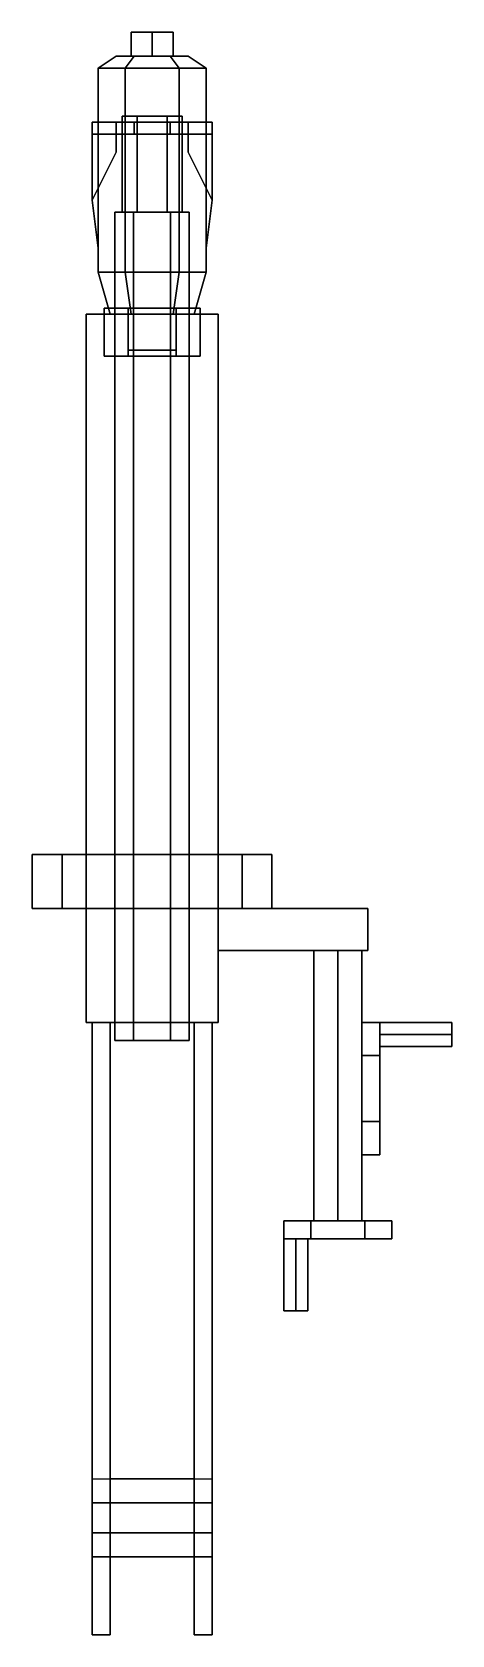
# Model space of a CAD drawing. Extents: x -0.2 to 0.5, y -1.26 to 1.41.
import ezdxf

# ---------------------------------------------------------------- set-up
doc = ezdxf.new("R2010")
doc.units = 0
doc.layers.add('SLEEVE', color=5, linetype='CONTINUOUS')

msp = doc.modelspace()

# ---------------------------------------------------------------- linework, layer by layer
at = {"layer": 'SLEEVE'}
for points in [[(0, 1.41, 0.215), (-0.035, 1.41, 0.18), (-0.035, 1.37, 0.18), (0, 1.37, 0.215)], [(-0.035, 1.41, 0.18), (0, 1.41, 0.145), (0, 1.37, 0.145), (-0.035, 1.37, 0.18)], [(0.035, 1.41, 0.18), (0, 1.41, 0.145), (-0.035, 1.41, 0.18), (0, 1.41, 0.215)], [(0.035, 1.41, 0.18), (0, 1.41, 0.215), (0, 1.37, 0.215), (0.035, 1.37, 0.18)], [(0, 1.41, 0.145), (0.035, 1.41, 0.18), (0.035, 1.37, 0.18), (0, 1.37, 0.145)], [(-0.045, 1.35, 0.0921), (-0.09, 1.35, 0.17), (-0.06, 1.37, 0.17), (-0.03, 1.37, 0.118)], [(-0.09, 1.35, 0.17), (-0.045, 1.35, 0.2479), (-0.03, 1.37, 0.222), (-0.06, 1.37, 0.17)], [(-0.03, 1.37, 0.222), (0.03, 1.37, 0.222), (0.06, 1.37, 0.17), (-0.06, 1.37, 0.17)], [(-0.06, 1.37, 0.17), (0.06, 1.37, 0.17), (0.03, 1.37, 0.118), (-0.03, 1.37, 0.118)], [(0.045, 1.35, 0.0921), (-0.045, 1.35, 0.0921), (-0.03, 1.37, 0.118), (0.03, 1.37, 0.118)], [(-0.045, 1.35, 0.2479), (0.045, 1.35, 0.2479), (0.03, 1.37, 0.222), (-0.03, 1.37, 0.222)], [(0.09, 1.35, 0.17), (0.045, 1.35, 0.0921), (0.03, 1.37, 0.118), (0.06, 1.37, 0.17)], [(0.045, 1.35, 0.2479), (0.09, 1.35, 0.17), (0.06, 1.37, 0.17), (0.03, 1.37, 0.222)], [(-0.045, 1.35, 0.2479), (-0.09, 1.35, 0.17), (-0.09, 1.01, 0.17), (-0.045, 1.01, 0.2479)], [(-0.09, 1.35, 0.17), (-0.045, 1.35, 0.0921), (-0.045, 1.01, 0.0921), (-0.09, 1.01, 0.17)], [(0.045, 1.35, 0.2479), (-0.045, 1.35, 0.2479), (-0.045, 1.01, 0.2479), (0.045, 1.01, 0.2479)], [(-0.045, 1.35, 0.0921), (0.045, 1.35, 0.0921), (0.045, 1.01, 0.0921), (-0.045, 1.01, 0.0921)], [(0.09, 1.35, 0.17), (0.045, 1.35, 0.2479), (0.045, 1.01, 0.2479), (0.09, 1.01, 0.17)], [(0.045, 1.35, 0.0921), (0.09, 1.35, 0.17), (0.09, 1.01, 0.17), (0.045, 1.01, 0.0921)], [(0.1, 1.26, 0.33), (0.09, 1.26, 0.17), (-0.09, 1.26, 0.17), (-0.1, 1.26, 0.33)], [(0.06, 1.26, 0.52), (0.1, 1.26, 0.33), (-0.1, 1.26, 0.33), (-0.06, 1.26, 0.52)], [(-0.1, 1.26, 0.33), (-0.1, 1.13, 0.33), (-0.09, 1.05, 0.17), (-0.09, 1.26, 0.17)], [(-0.1, 1.26, 0.33), (-0.1, 1.13, 0.33), (-0.06, 1.21, 0.52), (-0.06, 1.26, 0.52)], [(-0.06, 1.26, 0.52), (-0.06, 1.21, 0.52), (-0.1, 1.13, 0.33), (-0.1, 1.26, 0.33)], [(0.09, 1.26, 0.17), (0.09, 1.24, 0.17), (-0.09, 1.24, 0.17), (-0.09, 1.26, 0.17)], [(-0.06, 1.26, 0.52), (-0.06, 1.24, 0.52), (-0.03, 1.24, 0.57), (-0.03, 1.26, 0.57)], [(0.03, 1.26, 0.57), (0.06, 1.26, 0.52), (-0.06, 1.26, 0.52), (-0.03, 1.26, 0.57)], [(-0.025, 1.27, 0.5633), (-0.05, 1.27, 0.52), (-0.05, 1.11, 0.52), (-0.025, 1.11, 0.5633)], [(-0.05, 1.27, 0.52), (-0.025, 1.27, 0.4767), (-0.025, 1.11, 0.4767), (-0.05, 1.11, 0.52)], [(0.05, 1.27, 0.52), (-0.05, 1.27, 0.52), (-0.025, 1.27, 0.5633), (0.025, 1.27, 0.5633)], [(0.025, 1.27, 0.4767), (-0.025, 1.27, 0.4767), (-0.05, 1.27, 0.52), (0.05, 1.27, 0.52)], [(-0.03, 1.26, 0.57), (-0.03, 1.24, 0.57), (0.03, 1.24, 0.57), (0.03, 1.26, 0.57)], [(0.025, 1.27, 0.5633), (-0.025, 1.27, 0.5633), (-0.025, 1.11, 0.5633), (0.025, 1.11, 0.5633)], [(-0.025, 1.27, 0.4767), (0.025, 1.27, 0.4767), (0.025, 1.11, 0.4767), (-0.025, 1.11, 0.4767)], [(0.05, 1.27, 0.52), (0.025, 1.27, 0.5633), (0.025, 1.11, 0.5633), (0.05, 1.11, 0.52)], [(0.025, 1.27, 0.4767), (0.05, 1.27, 0.52), (0.05, 1.11, 0.52), (0.025, 1.11, 0.4767)], [(0.03, 1.24, 0.57), (0.06, 1.24, 0.52), (0.06, 1.26, 0.52), (0.03, 1.26, 0.57)], [(0.1, 1.26, 0.33), (0.1, 1.13, 0.33), (0.06, 1.21, 0.52), (0.06, 1.26, 0.52)], [(0.06, 1.26, 0.52), (0.06, 1.21, 0.52), (0.1, 1.13, 0.33), (0.1, 1.26, 0.33)], [(0.09, 1.26, 0.17), (0.09, 1.05, 0.17), (0.1, 1.13, 0.33), (0.1, 1.26, 0.33)], [(-0.1, 1.24, 0.33), (-0.09, 1.24, 0.17), (0.09, 1.24, 0.17), (0.1, 1.24, 0.33)], [(-0.06, 1.24, 0.52), (-0.1, 1.24, 0.33), (0.1, 1.24, 0.33), (0.06, 1.24, 0.52)], [(-0.09, 1.24, 0.17), (-0.09, 1.05, 0.17), (-0.1, 1.13, 0.33), (-0.1, 1.24, 0.33)], [(-0.03, 1.24, 0.57), (-0.06, 1.24, 0.52), (0.06, 1.24, 0.52), (0.03, 1.24, 0.57)], [(0.1, 1.24, 0.33), (0.1, 1.13, 0.33), (0.09, 1.05, 0.17), (0.09, 1.24, 0.17)], [(-0.031, 1.11, 0.5837), (-0.062, 1.11, 0.53), (-0.062, -0.27, 0.53), (-0.031, -0.27, 0.5837)], [(-0.062, 1.11, 0.53), (-0.031, 1.11, 0.4763), (-0.031, -0.27, 0.4763), (-0.062, -0.27, 0.53)], [(0.062, 1.11, 0.53), (-0.062, 1.11, 0.53), (-0.031, 1.11, 0.5837), (0.031, 1.11, 0.5837)], [(0.031, 1.11, 0.4763), (-0.031, 1.11, 0.4763), (-0.062, 1.11, 0.53), (0.062, 1.11, 0.53)], [(0.031, 1.11, 0.5837), (-0.031, 1.11, 0.5837), (-0.031, -0.27, 0.5837), (0.031, -0.27, 0.5837)], [(-0.031, 1.11, 0.4763), (0.031, 1.11, 0.4763), (0.031, -0.27, 0.4763), (-0.031, -0.27, 0.4763)], [(0.062, 1.11, 0.53), (0.031, 1.11, 0.5837), (0.031, -0.27, 0.5837), (0.062, -0.27, 0.53)], [(0.031, 1.11, 0.4763), (0.062, 1.11, 0.53), (0.062, -0.27, 0.53), (0.031, -0.27, 0.4763)], [(-0.045, 1.01, 0.2479), (-0.09, 1.01, 0.17), (-0.07, 0.94, 0.17), (-0.035, 0.94, 0.2306)], [(-0.09, 1.01, 0.17), (-0.045, 1.01, 0.0921), (-0.035, 0.94, 0.1094), (-0.07, 0.94, 0.17)], [(0.045, 1.01, 0.2479), (-0.045, 1.01, 0.2479), (-0.035, 0.94, 0.2306), (0.035, 0.94, 0.2306)], [(-0.045, 1.01, 0.0921), (0.045, 1.01, 0.0921), (0.035, 0.94, 0.1094), (-0.035, 0.94, 0.1094)], [(0.09, 1.01, 0.17), (0.045, 1.01, 0.2479), (0.035, 0.94, 0.2306), (0.07, 0.94, 0.17)], [(0.045, 1.01, 0.0921), (0.09, 1.01, 0.17), (0.07, 0.94, 0.17), (0.035, 0.94, 0.1094)], [(-0.11, 0.94, 0.11), (-0.11, -0.24, 0.11), (-0.11, -0.24, 0.23), (-0.11, 0.94, 0.23)], [(0.11, 0.94, 0.23), (0.11, 0.94, 0.11), (-0.11, 0.94, 0.11), (-0.11, 0.94, 0.23)], [(0.11, 0.94, 0.11), (0.11, -0.24, 0.11), (-0.11, -0.24, 0.11), (-0.11, 0.94, 0.11)], [(-0.11, 0.94, 0.23), (-0.11, -0.24, 0.23), (0.11, -0.24, 0.23), (0.11, 0.94, 0.23)], [(-0.04, 0.95, 0.5993), (-0.08, 0.95, 0.53), (-0.08, 0.87, 0.53), (-0.04, 0.87, 0.5993)], [(-0.08, 0.95, 0.53), (-0.04, 0.95, 0.4607), (-0.04, 0.87, 0.4607), (-0.08, 0.87, 0.53)], [(-0.04, 0.95, 0.3993), (-0.08, 0.95, 0.33), (-0.08, 0.87, 0.33), (-0.04, 0.87, 0.3993)], [(-0.08, 0.95, 0.33), (-0.04, 0.95, 0.2607), (-0.04, 0.87, 0.2607), (-0.08, 0.87, 0.33)], [(0.08, 0.95, 0.53), (-0.08, 0.95, 0.53), (-0.04, 0.95, 0.5993), (0.04, 0.95, 0.5993)], [(0.04, 0.95, 0.4607), (-0.04, 0.95, 0.4607), (-0.08, 0.95, 0.53), (0.08, 0.95, 0.53)], [(0.04, 0.95, 0.2607), (-0.04, 0.95, 0.2607), (-0.08, 0.95, 0.33), (0.08, 0.95, 0.33)], [(0.08, 0.95, 0.33), (-0.08, 0.95, 0.33), (-0.04, 0.95, 0.3993), (0.04, 0.95, 0.3993)], [(0.04, 0.95, 0.5993), (-0.04, 0.95, 0.5993), (-0.04, 0.87, 0.5993), (0.04, 0.87, 0.5993)], [(-0.04, 0.95, 0.4607), (0.04, 0.95, 0.4607), (0.04, 0.87, 0.4607), (-0.04, 0.87, 0.4607)], [(0.04, 0.95, 0.3993), (-0.04, 0.95, 0.3993), (-0.04, 0.87, 0.3993), (0.04, 0.87, 0.3993)], [(-0.04, 0.95, 0.2607), (0.04, 0.95, 0.2607), (0.04, 0.87, 0.2607), (-0.04, 0.87, 0.2607)], [(-0.04, 0.94, 0.4), (-0.04, 0.88, 0.4), (-0.04, 0.88, 0.46), (-0.04, 0.94, 0.46)], [(0.04, 0.94, 0.46), (0.04, 0.94, 0.4), (-0.04, 0.94, 0.4), (-0.04, 0.94, 0.46)], [(0.04, 0.94, 0.26), (0.04, 0.94, 0.23), (-0.04, 0.94, 0.23), (-0.04, 0.94, 0.26)], [(-0.04, 0.94, 0.23), (-0.04, 0.88, 0.23), (-0.04, 0.88, 0.26), (-0.04, 0.94, 0.26)], [(0.08, 0.95, 0.53), (0.04, 0.95, 0.5993), (0.04, 0.87, 0.5993), (0.08, 0.87, 0.53)], [(0.04, 0.95, 0.4607), (0.08, 0.95, 0.53), (0.08, 0.87, 0.53), (0.04, 0.87, 0.4607)], [(0.08, 0.95, 0.33), (0.04, 0.95, 0.3993), (0.04, 0.87, 0.3993), (0.08, 0.87, 0.33)], [(0.04, 0.95, 0.2607), (0.08, 0.95, 0.33), (0.08, 0.87, 0.33), (0.04, 0.87, 0.2607)], [(0.04, 0.88, 0.46), (0.04, 0.88, 0.4), (0.04, 0.94, 0.4), (0.04, 0.94, 0.46)], [(0.04, 0.88, 0.26), (0.04, 0.88, 0.23), (0.04, 0.94, 0.23), (0.04, 0.94, 0.26)], [(0.11, -0.24, 0.23), (0.11, -0.24, 0.11), (0.11, 0.94, 0.11), (0.11, 0.94, 0.23)], [(0.04, 0.87, 0.5993), (-0.04, 0.87, 0.5993), (-0.08, 0.87, 0.53), (0.08, 0.87, 0.53)], [(0.08, 0.87, 0.53), (-0.08, 0.87, 0.53), (-0.04, 0.87, 0.4607), (0.04, 0.87, 0.4607)], [(0.08, 0.87, 0.33), (-0.08, 0.87, 0.33), (-0.04, 0.87, 0.2607), (0.04, 0.87, 0.2607)], [(0.04, 0.87, 0.3993), (-0.04, 0.87, 0.3993), (-0.08, 0.87, 0.33), (0.08, 0.87, 0.33)], [(-0.04, 0.88, 0.46), (-0.04, 0.88, 0.4), (0.04, 0.88, 0.4), (0.04, 0.88, 0.46)], [(-0.04, 0.88, 0.26), (-0.04, 0.88, 0.23), (0.04, 0.88, 0.23), (0.04, 0.88, 0.26)], [(-0.2, 0.04, 0.11), (-0.2, -0.05, 0.11), (-0.2, -0.05, 0.2), (-0.2, 0.04, 0.2)], [(0.2, 0.04, 0.2), (0.2, 0.04, 0.11), (-0.2, 0.04, 0.11), (-0.2, 0.04, 0.2)], [(-0.2, 0.04, 0.2), (-0.2, -0.05, 0.2), (0.2, -0.05, 0.2), (0.2, 0.04, 0.2)], [(-0.15, 0.04, 0.11), (-0.15, 0.04, -0.03), (-0.2, 0.04, -0.03), (-0.2, 0.04, 0.11)], [(-0.2, 0.04, -0.03), (-0.2, -0.05, -0.03), (-0.2, -0.05, 0.11), (-0.2, 0.04, 0.11)], [(-0.15, 0.04, -0.03), (-0.15, -0.05, -0.03), (-0.2, -0.05, -0.03), (-0.2, 0.04, -0.03)], [(0.15, 0.04, 0.11), (0.15, -0.05, 0.11), (-0.15, -0.05, 0.11), (-0.15, 0.04, 0.11)], [(-0.15, -0.05, 0.11), (-0.15, -0.05, -0.03), (-0.15, 0.04, -0.03), (-0.15, 0.04, 0.11)], [(0.2, 0.04, 0.11), (0.2, 0.04, -0.03), (0.15, 0.04, -0.03), (0.15, 0.04, 0.11)], [(0.15, 0.04, -0.03), (0.15, -0.05, -0.03), (0.15, -0.05, 0.11), (0.15, 0.04, 0.11)], [(0.2, 0.04, -0.03), (0.2, -0.05, -0.03), (0.15, -0.05, -0.03), (0.15, 0.04, -0.03)], [(0.2, -0.05, 0.11), (0.2, -0.05, -0.03), (0.2, 0.04, -0.03), (0.2, 0.04, 0.11)], [(0.2, -0.05, 0.2), (0.2, -0.05, 0.11), (0.2, 0.04, 0.11), (0.2, 0.04, 0.2)], [(-0.2, -0.05, 0.2), (-0.2, -0.05, 0.11), (0.2, -0.05, 0.11), (0.2, -0.05, 0.2)], [(-0.2, -0.05, 0.11), (-0.2, -0.05, -0.03), (-0.15, -0.05, -0.03), (-0.15, -0.05, 0.11)], [(0.11, -0.05, 0.06), (0.11, -0.12, 0.04), (0.11, -0.12, 0.15), (0.11, -0.05, 0.15)], [(0.11, -0.05, 0.15), (0.11, -0.12, 0.15), (0.36, -0.12, 0.15), (0.36, -0.05, 0.15)], [(0.36, -0.05, 0.15), (0.36, -0.05, 0.06), (0.11, -0.05, 0.06), (0.11, -0.05, 0.15)], [(0.36, -0.05, 0.06), (0.36, -0.12, 0.04), (0.11, -0.12, 0.04), (0.11, -0.05, 0.06)], [(0.15, -0.05, 0.11), (0.15, -0.05, -0.03), (0.2, -0.05, -0.03), (0.2, -0.05, 0.11)], [(0.36, -0.12, 0.15), (0.36, -0.12, 0.04), (0.36, -0.05, 0.06), (0.36, -0.05, 0.15)], [(0.11, -0.12, 0.15), (0.11, -0.12, 0.04), (0.36, -0.12, 0.04), (0.36, -0.12, 0.15)], [(0.31, -0.12, 0.12), (0.27, -0.12, 0.08), (0.27, -0.57, 0.08), (0.31, -0.57, 0.12)], [(0.27, -0.12, 0.08), (0.31, -0.12, 0.04), (0.31, -0.57, 0.04), (0.27, -0.57, 0.08)], [(0.35, -0.12, 0.08), (0.31, -0.12, 0.12), (0.31, -0.57, 0.12), (0.35, -0.57, 0.08)], [(0.31, -0.12, 0.04), (0.35, -0.12, 0.08), (0.35, -0.57, 0.08), (0.31, -0.57, 0.04)], [(-0.11, -0.24, 0.23), (-0.11, -0.24, 0.11), (0.11, -0.24, 0.11), (0.11, -0.24, 0.23)], [(-0.1, -0.24, 0.21), (-0.1, -1.13, 0.21), (-0.07, -1.13, 0.21), (-0.07, -0.24, 0.21)], [(-0.1, -0.24, 0.11), (-0.1, -1.13, 0.12), (-0.1, -1.13, 0.21), (-0.1, -0.24, 0.21)], [(-0.07, -0.24, 0.11), (-0.07, -1.13, 0.12), (-0.1, -1.13, 0.12), (-0.1, -0.24, 0.11)], [(-0.07, -1.13, 0.21), (-0.07, -1.13, 0.12), (-0.07, -0.24, 0.11), (-0.07, -0.24, 0.21)], [(0.07, -0.24, 0.21), (0.07, -1.13, 0.21), (0.1, -1.13, 0.21), (0.1, -0.24, 0.21)], [(0.1, -0.24, 0.11), (0.1, -1.13, 0.12), (0.07, -1.13, 0.12), (0.07, -0.24, 0.11)], [(0.07, -0.24, 0.11), (0.07, -1.13, 0.12), (0.07, -1.13, 0.21), (0.07, -0.24, 0.21)], [(0.1, -1.13, 0.21), (0.1, -1.13, 0.12), (0.1, -0.24, 0.11), (0.1, -0.24, 0.21)], [(0.38, -0.295, 0.2553), (0.38, -0.24, 0.16), (0.35, -0.24, 0.16), (0.35, -0.295, 0.2553)], [(0.38, -0.24, 0.16), (0.38, -0.295, 0.0647), (0.35, -0.295, 0.0647), (0.35, -0.24, 0.16)], [(0.35, -0.405, 0.2553), (0.35, -0.295, 0.2553), (0.35, -0.24, 0.16), (0.35, -0.46, 0.16)], [(0.35, -0.46, 0.16), (0.35, -0.24, 0.16), (0.35, -0.295, 0.0647), (0.35, -0.405, 0.0647)], [(0.5, -0.26, 0.18), (0.5, -0.24, 0.16), (0.38, -0.24, 0.16), (0.38, -0.26, 0.18)], [(0.5, -0.24, 0.16), (0.5, -0.26, 0.14), (0.38, -0.26, 0.14), (0.38, -0.24, 0.16)], [(0.38, -0.405, 0.2553), (0.38, -0.295, 0.0647), (0.38, -0.24, 0.16), (0.38, -0.295, 0.2553)], [(0.5, -0.28, 0.16), (0.5, -0.26, 0.14), (0.5, -0.24, 0.16), (0.5, -0.26, 0.18)], [(0.5, -0.28, 0.16), (0.5, -0.26, 0.18), (0.38, -0.26, 0.18), (0.38, -0.28, 0.16)], [(0.5, -0.26, 0.14), (0.5, -0.28, 0.16), (0.38, -0.28, 0.16), (0.38, -0.26, 0.14)], [(0.031, -0.27, 0.5837), (-0.031, -0.27, 0.5837), (-0.062, -0.27, 0.53), (0.062, -0.27, 0.53)], [(0.062, -0.27, 0.53), (-0.062, -0.27, 0.53), (-0.031, -0.27, 0.4763), (0.031, -0.27, 0.4763)], [(0.38, -0.405, 0.2553), (0.38, -0.295, 0.2553), (0.35, -0.295, 0.2553), (0.35, -0.405, 0.2553)], [(0.38, -0.295, 0.0647), (0.38, -0.405, 0.0647), (0.35, -0.405, 0.0647), (0.35, -0.295, 0.0647)], [(0.38, -0.46, 0.16), (0.38, -0.405, 0.0647), (0.38, -0.295, 0.0647), (0.38, -0.405, 0.2553)], [(0.38, -0.46, 0.16), (0.38, -0.405, 0.2553), (0.35, -0.405, 0.2553), (0.35, -0.46, 0.16)], [(0.38, -0.405, 0.0647), (0.38, -0.46, 0.16), (0.35, -0.46, 0.16), (0.35, -0.405, 0.0647)], [(0.265, -0.57, 0.1579), (0.22, -0.57, 0.08), (0.22, -0.6, 0.08), (0.265, -0.6, 0.1579)], [(0.22, -0.57, 0.08), (0.265, -0.57, 0.0021), (0.265, -0.6, 0.0021), (0.22, -0.6, 0.08)], [(0.355, -0.57, 0.0021), (0.265, -0.57, 0.0021), (0.22, -0.57, 0.08), (0.265, -0.57, 0.1579)], [(0.355, -0.57, 0.1579), (0.265, -0.57, 0.1579), (0.265, -0.6, 0.1579), (0.355, -0.6, 0.1579)], [(0.265, -0.57, 0.0021), (0.355, -0.57, 0.0021), (0.355, -0.6, 0.0021), (0.265, -0.6, 0.0021)], [(0.4, -0.57, 0.08), (0.355, -0.57, 0.0021), (0.265, -0.57, 0.1579), (0.355, -0.57, 0.1579)], [(0.4, -0.57, 0.08), (0.355, -0.57, 0.1579), (0.355, -0.6, 0.1579), (0.4, -0.6, 0.08)], [(0.355, -0.57, 0.0021), (0.4, -0.57, 0.08), (0.4, -0.6, 0.08), (0.355, -0.6, 0.0021)], [(0.24, -0.6, 0.1), (0.22, -0.6, 0.08), (0.22, -0.72, 0.08), (0.24, -0.72, 0.1)], [(0.22, -0.6, 0.08), (0.24, -0.6, 0.06), (0.24, -0.72, 0.06), (0.22, -0.72, 0.08)], [(0.355, -0.6, 0.1579), (0.265, -0.6, 0.1579), (0.22, -0.6, 0.08), (0.4, -0.6, 0.08)], [(0.4, -0.6, 0.08), (0.22, -0.6, 0.08), (0.265, -0.6, 0.0021), (0.355, -0.6, 0.0021)], [(0.26, -0.6, 0.08), (0.24, -0.6, 0.1), (0.24, -0.72, 0.1), (0.26, -0.72, 0.08)], [(0.24, -0.6, 0.06), (0.26, -0.6, 0.08), (0.26, -0.72, 0.08), (0.24, -0.72, 0.06)], [(0.26, -0.72, 0.08), (0.24, -0.72, 0.1), (0.22, -0.72, 0.08), (0.24, -0.72, 0.06)], [(-0.1, -1.04, 0.05), (-0.1, -1.09, 0.05), (-0.1, -1.13, 0.12), (-0.1, -1, 0.12)], [(0.1, -1, 0.12), (0.1, -1.04, 0.05), (-0.1, -1.04, 0.05), (-0.1, -1, 0.12)], [(-0.07, -1, 0.12), (-0.07, -1.13, 0.12), (0.07, -1.13, 0.12), (0.07, -1, 0.12)], [(0.1, -1.13, 0.12), (0.1, -1.09, 0.05), (0.1, -1.04, 0.05), (0.1, -1, 0.12)], [(0.1, -1.04, 0.05), (0.1, -1.09, 0.05), (-0.1, -1.09, 0.05), (-0.1, -1.04, 0.05)], [(-0.1, -1.13, 0.12), (-0.1, -1.09, 0.05), (0.1, -1.09, 0.05), (0.1, -1.13, 0.12)], [(-0.1, -1.13, 0.12), (-0.1, -1.26, 0.14), (-0.1, -1.26, 0.21), (-0.1, -1.13, 0.21)], [(-0.07, -1.13, 0.12), (-0.07, -1.26, 0.14), (-0.1, -1.26, 0.14), (-0.1, -1.13, 0.12)], [(-0.1, -1.13, 0.21), (-0.1, -1.26, 0.21), (-0.07, -1.26, 0.21), (-0.07, -1.13, 0.21)], [(-0.07, -1.26, 0.21), (-0.07, -1.26, 0.14), (-0.07, -1.13, 0.12), (-0.07, -1.13, 0.21)], [(0.07, -1.13, 0.12), (0.07, -1.26, 0.14), (0.07, -1.26, 0.21), (0.07, -1.13, 0.21)], [(0.1, -1.13, 0.12), (0.1, -1.26, 0.14), (0.07, -1.26, 0.14), (0.07, -1.13, 0.12)], [(0.07, -1.13, 0.21), (0.07, -1.26, 0.21), (0.1, -1.26, 0.21), (0.1, -1.13, 0.21)], [(0.1, -1.26, 0.21), (0.1, -1.26, 0.14), (0.1, -1.13, 0.12), (0.1, -1.13, 0.21)], [(-0.1, -1.26, 0.21), (-0.1, -1.26, 0.14), (-0.07, -1.26, 0.14), (-0.07, -1.26, 0.21)], [(0.07, -1.26, 0.21), (0.07, -1.26, 0.14), (0.1, -1.26, 0.14), (0.1, -1.26, 0.21)]]:
    msp.add_3dface(points, dxfattribs=at)

doc.saveas('drawing.dxf')
